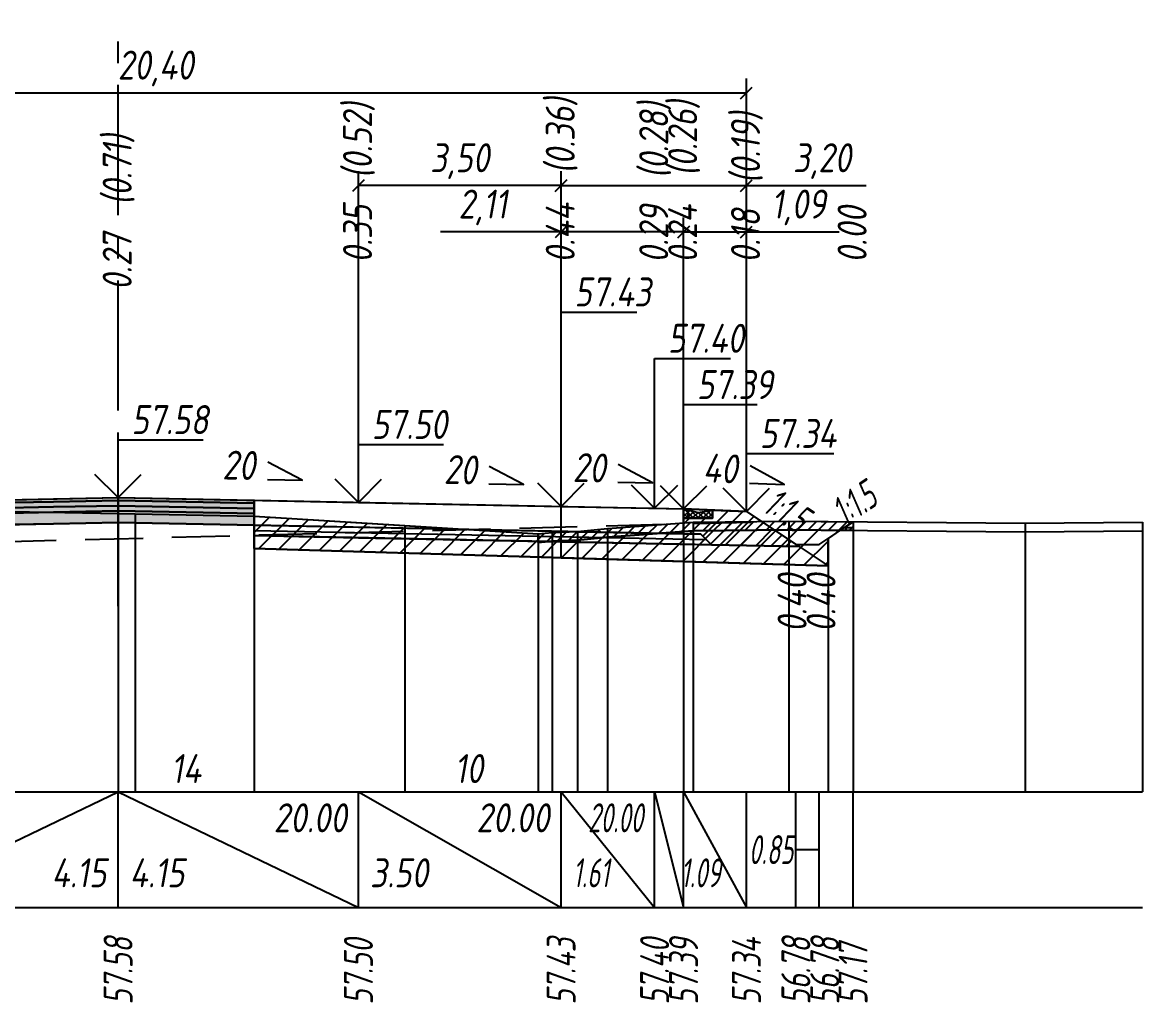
# Model space of a CAD drawing. Extents: x -717 to 1451, y -133302 to 233.
# Drawn here: x 150.3 to 247, y -66597.2 to -66512.6 of the extents above; entities that cross this region are included whole.
import ezdxf
from ezdxf.enums import TextEntityAlignment as Align

# ---------------------------------------------------------------- set-up
doc = ezdxf.new("R2010")
doc.units = 0
doc.linetypes.add('осевая2', pattern=[1.125, 0.75, -0.125, 0.125, -0.125])
doc.linetypes.add('штриховая', pattern=[0.75, 0.5, -0.25])
for name, color, linetype in [('Интерполированный поперечник', 2, 'Continuous'), ('Код_514', 1, 'Continuous'), ('Контур_0', 7, 'Continuous'), ('Контур_2521', 7, 'Continuous'), ('Контур_2564', 7, 'Continuous'), ('Контур_2660', 7, 'Continuous'), ('Контур_2665', 7, 'Continuous'), ('Контур_400', 7, 'Continuous'), ('Контур_508', 7, 'Continuous'), ('Контур_512', 7, 'Continuous'), ('Контур_513', 7, 'Continuous'), ('Контур_818', 7, 'Continuous'), ('Красный поперечник', 1, 'Continuous'), ('Объём_2501', 7, 'Continuous'), ('Объём_2564', 7, 'Continuous'), ('Объём_2650', 7, 'Continuous'), ('Объём_2660', 7, 'Continuous'), ('Объём_2661', 7, 'Continuous'), ('Объём_2662', 7, 'Continuous'), ('Объём_2663', 7, 'Continuous'), ('Объём_2664', 7, 'Continuous'), ('Объём_2665', 7, 'Continuous'), ('Объём_2666', 7, 'Continuous'), ('Объём_2667', 7, 'Continuous'), ('Объём_2668', 7, 'Continuous'), ('Объём_2669', 7, 'Continuous'), ('Объём_2675', 7, 'Continuous'), ('Объём_2753', 7, 'Continuous'), ('Ось', 1, 'осевая2'), ('Откосы', 7, 'Continuous'), ('Отметки покрытия', 7, 'Continuous'), ('Рабочие отметки', 7, 'Continuous'), ('Рабочие отметки доп.', 7, 'Continuous'), ('Слои выравнивания', 7, 'Continuous'), ('Таблица', 7, 'Continuous'), ('Уклоны проезжей части', 7, 'Continuous'), ('Черный поперечник', 3, 'Continuous')]:
    doc.layers.add(name, color=color, linetype=linetype)
for name, color, linetype, true_color in [('Контур_2540', 2, 'Continuous', 0xffff00), ('Контур_2560', 2, 'Continuous', 0xffff00), ('Контур_2561', 7, 'Continuous', 0xff8040), ('Контур_2562', 3, 'Continuous', 0x00ff00), ('Контур_2563', 7, 'Continuous', 0xff8000), ('Контур_2570', 7, 'Continuous', 0x80ff00), ('Контур_2725', 7, 'Continuous', 0x323232), ('Контур_2736', 4, 'Continuous', 0x00ffff), ('Контур_2737', 4, 'Continuous', 0x00ffff), ('Контур_2738', 4, 'Continuous', 0x00ffff), ('Контур_2739', 4, 'Continuous', 0x00ffff), ('Контур_2741', 4, 'Continuous', 0x00ffff), ('Контур_2742', 4, 'Continuous', 0x00ffff), ('Контур_2743', 4, 'Continuous', 0x00ffff), ('Контур_2744', 7, 'Continuous', 0xa4ffff), ('Контур_2745', 7, 'Continuous', 0xa4ffff), ('Контур_2747', 4, 'Continuous', 0x00ffff), ('Контур_2748', 4, 'Continuous', 0x00ffff), ('Контур_2749', 4, 'Continuous', 0x00ffff), ('Контур_2750', 4, 'Continuous', 0x00ffff), ('Контур_2751', 4, 'Continuous', 0x00ffff), ('Контур_2752', 4, 'Continuous', 0x00ffff), ('Контур_2760', 7, 'Continuous', 0x323232), ('Контур_2761', 7, 'Continuous', 0x323232), ('Контур_2762', 7, 'Continuous', 0x323232), ('Контур_2763', 7, 'Continuous', 0x323232), ('Контур_402', 7, 'Continuous', 0xff6464), ('Контур_703', 4, 'Continuous', 0x00ffff), ('Контур_705', 4, 'Continuous', 0x00ffff), ('Контур_707', 4, 'Continuous', 0x00ffff), ('Контур_720', 131, 'Continuous', 0xaaffff), ('Объём_2500', 7, 'Continuous', 0xc0c0c0), ('Объём_2520', 7, 'Continuous', 0x80ffff), ('Объём_2540', 2, 'Continuous', 0xffff00), ('Объём_2560', 2, 'Continuous', 0xffff00), ('Объём_2561', 7, 'Continuous', 0xff8040), ('Объём_2562', 3, 'Continuous', 0x00ff00), ('Объём_2563', 7, 'Continuous', 0xff8000), ('Объём_2570', 7, 'Continuous', 0x80ff00), ('Объём_2600', 7, 'Continuous', 0x808000), ('Объём_2746', 2, 'Continuous', 0xffff00)]:
    doc.layers.add(name, color=color, linetype=linetype, true_color=true_color)
doc.styles.get("Standard").update_dxf_attribs({"font": 'txt', "height": 2.5})
doc.styles.add('М', font='romand.shx', dxfattribs={"width": 0.8, "oblique": 10, "height": 2.5})
doc.dimstyles.new('ISO-25', dxfattribs={"dimtxt": 2.5, "dimasz": 2.5, "dimexe": 1.25, "dimexo": 0.625, "dimtad": 1, "dimtxsty": 'Standard', "dimcen": 2.5, "dimadec": 0, "dimazin": 0, "dimtfac": 1, "dimtmove": 0, "dimatfit": 3, "dimfxl": 1, "dimarcsym": 0})

# ---------------------------------------------------------------- blocks, each defined once
blk = doc.blocks.new('_Oblique')
at = {"color": 0, "linetype": 'ByBlock', "lineweight": -2}
blk.add_line((-0.5, -0.5), (0.5, 0.5), dxfattribs=at)
blk = doc.blocks.new('*D1603')
at = {"color": 0, "lineweight": -2, "transparency": 16777216}
for p, q in [((207.363, -66554.017), (207.363, -66529.415)), ((212.791, -66554.234), (212.791, -66529.415)), ((207.363, -66530.665), (212.791, -66530.665)), ((212.791, -66530.665), (220.809, -66530.665))]:
    blk.add_line(p, q, dxfattribs=at)
at = {"layer": 'Defpoints', "color": 0, "transparency": 16777216}
for p in [(212.791, -66530.665), (207.363, -66554.642), (212.791, -66554.859)]:
    blk.add_point(p, dxfattribs=at)
at = {"color": 0, "lineweight": -2, "transparency": 16777216, "rotation": 180}
blk.add_blockref('_Oblique', (207.363, -66530.665), dxfattribs=at)
at = {"color": 0, "lineweight": -2, "transparency": 16777216}
blk.add_blockref('_Oblique', (212.791, -66530.665), dxfattribs=at)
at = {"color": 0, "transparency": 16777216, "insert": (217.3, -66528.552), "char_height": 2.5, "width": 8.75, "attachment_point": 5, "style": 'М'}
blk.add_mtext('1,09', dxfattribs=at)
blk = doc.blocks.new('*D1605')
at = {"color": 0, "lineweight": -2, "transparency": 16777216}
for p, q in [((196.791, -66553.805), (196.791, -66529.415)), ((207.363, -66554.017), (207.363, -66529.415)), ((196.791, -66530.665), (186.383, -66530.665)), ((207.363, -66530.665), (196.791, -66530.665))]:
    blk.add_line(p, q, dxfattribs=at)
at = {"layer": 'Defpoints', "color": 0, "transparency": 16777216}
for p in [(207.363, -66530.665), (196.791, -66554.43), (207.363, -66554.642)]:
    blk.add_point(p, dxfattribs=at)
at = {"color": 0, "lineweight": -2, "transparency": 16777216, "rotation": 180}
blk.add_blockref('_Oblique', (196.791, -66530.665), dxfattribs=at)
at = {"color": 0, "lineweight": -2, "transparency": 16777216}
blk.add_blockref('_Oblique', (207.363, -66530.665), dxfattribs=at)
at = {"color": 0, "transparency": 16777216, "insert": (190.038, -66528.552), "char_height": 2.5, "width": 8.33333, "attachment_point": 5, "style": 'М'}
blk.add_mtext('2,11', dxfattribs=at)
blk = doc.blocks.new('*D1607')
at = {"color": 0, "lineweight": -2, "transparency": 16777216}
for p, q in [((179.291, -66553.455), (179.291, -66525.415)), ((196.791, -66553.805), (196.791, -66525.415)), ((196.791, -66526.665), (179.291, -66526.665))]:
    blk.add_line(p, q, dxfattribs=at)
at = {"layer": 'Defpoints', "color": 0, "transparency": 16777216}
for p in [(179.291, -66526.665), (179.291, -66554.08), (196.791, -66554.43)]:
    blk.add_point(p, dxfattribs=at)
at = {"color": 0, "lineweight": -2, "transparency": 16777216, "rotation": 180}
blk.add_blockref('_Oblique', (179.291, -66526.665), dxfattribs=at)
at = {"color": 0, "lineweight": -2, "transparency": 16777216}
blk.add_blockref('_Oblique', (196.791, -66526.665), dxfattribs=at)
at = {"color": 0, "transparency": 16777216, "insert": (188.041, -66524.552), "char_height": 2.5, "width": 9.58333, "attachment_point": 5, "style": 'М'}
blk.add_mtext('3,50', dxfattribs=at)
blk = doc.blocks.new('*D1608')
at = {"color": 0, "lineweight": -2, "transparency": 16777216}
for p, q in [((196.791, -66553.805), (196.791, -66525.415)), ((212.791, -66554.234), (212.791, -66525.415)), ((196.791, -66526.665), (212.791, -66526.665)), ((212.791, -66526.665), (223.133, -66526.665))]:
    blk.add_line(p, q, dxfattribs=at)
at = {"layer": 'Defpoints', "color": 0, "transparency": 16777216}
for p in [(196.791, -66526.665), (196.791, -66554.43), (212.791, -66554.859)]:
    blk.add_point(p, dxfattribs=at)
at = {"color": 0, "lineweight": -2, "transparency": 16777216, "rotation": 180}
blk.add_blockref('_Oblique', (196.791, -66526.665), dxfattribs=at)
at = {"color": 0, "lineweight": -2, "transparency": 16777216}
blk.add_blockref('_Oblique', (212.791, -66526.665), dxfattribs=at)
at = {"color": 0, "transparency": 16777216, "insert": (219.324, -66524.552), "char_height": 2.5, "width": 9.58333, "attachment_point": 5, "style": 'М'}
blk.add_mtext('3,20', dxfattribs=at)
blk = doc.blocks.new('*D1610')
at = {"color": 0, "lineweight": -2, "transparency": 16777216}
for p, q in [((110.791, -66554.135), (110.791, -66517.415)), ((212.791, -66554.234), (212.791, -66517.415)), ((110.791, -66518.665), (212.791, -66518.665))]:
    blk.add_line(p, q, dxfattribs=at)
at = {"layer": 'Defpoints', "color": 0, "transparency": 16777216}
for p in [(212.791, -66518.665), (110.791, -66554.76), (212.791, -66554.859)]:
    blk.add_point(p, dxfattribs=at)
at = {"color": 0, "lineweight": -2, "transparency": 16777216, "rotation": 180}
blk.add_blockref('_Oblique', (110.791, -66518.665), dxfattribs=at)
at = {"color": 0, "lineweight": -2, "transparency": 16777216}
blk.add_blockref('_Oblique', (212.791, -66518.665), dxfattribs=at)
at = {"color": 0, "transparency": 16777216, "insert": (161.791, -66516.552), "char_height": 2.5, "width": 11.66667, "attachment_point": 5, "style": 'М'}
blk.add_mtext('20,40', dxfattribs=at)

msp = doc.modelspace()

# ---------------------------------------------------------------- hatches: boundary and pattern name
h = msp.add_hatch()
h.set_pattern_fill('ANSI37', color=256, scale=0.1)
h.set_pattern_definition([(45, (208.62006, -66554.8787), (-0.22451, 0.22451), []), (135, (208.62006, -66554.8787), (-0.22451, -0.22451), [])])
h.paths.add_polyline_path([(207.371, -66554.579), (207.37, -66555.382), (209.87, -66555.382), (209.87, -66554.679), (208.613, -66554.879)])
at = {"layer": 'Объём_2563'}
h = msp.add_hatch(dxfattribs=at)
h.set_pattern_fill('ANSI31', color=256, scale=0.3)
h.paths.add_polyline_path([(209.781, -66557.677), (208.863, -66556.759), (207.363, -66556.729), (207.362, -66555.382), (209.87, -66555.382), (209.87, -66554.679), (212.791, -66554.796), (217.34, -66557.829)])
h = msp.add_hatch(dxfattribs=at)
h.set_pattern_fill('ANSI31', color=256, scale=0.3)
h.paths.add_polyline_path([(209.781, -66557.677), (208.863, -66556.759), (207.363, -66556.729), (207.362, -66555.382), (209.87, -66555.382), (209.87, -66554.679), (212.791, -66554.796), (217.34, -66557.829)])
at = {"layer": 'Объём_2570'}
h = msp.add_hatch(dxfattribs=at)
h.set_pattern_fill('ANSI31', color=256, scale=0.2)
h.paths.add_polyline_path([(221.994, -66556.437), (216.456, -66556.388), (208.193, -66556.465), (200.784, -66557.016), (198.199, -66557.288), (196.01, -66557.367), (194.82, -66557.475), (194.82, -66556.725), (196.01, -66556.617), (198.199, -66556.538), (200.784, -66556.266), (208.193, -66555.715), (216.456, -66555.638), (221.994, -66555.687)])
at = {"layer": 'Объём_2600'}
h = msp.add_hatch(dxfattribs=at)
h.set_pattern_fill('ANSI31', color=6, scale=0.4)
h.paths.add_polyline_path([(219.834, -66557.127), (219.834, -66559.491), (170.277, -66558.005), (170.277, -66555.207), (194.82, -66556.725), (194.82, -66557.475), (196.01, -66557.367), (198.199, -66557.288), (200.784, -66557.016), (208.193, -66556.465), (216.456, -66556.388), (220.884, -66556.427)])
h = msp.add_hatch(dxfattribs=at)
h.set_pattern_fill('HONEY', color=5, scale=0.3)
h.paths.add_polyline_path([(220.884, -66556.427), (221.994, -66555.687), (221.994, -66556.437)])
at = {"layer": 'Слои выравнивания'}
for color, points in [(2, [(124.41, -66554.285), (135.064, -66554.072), (137.791, -66554.018), (147.772, -66553.818), (152.953, -66553.714), (158.541, -66553.603), (158.541, -66553.853), (152.953, -66553.964), (147.772, -66554.068), (137.791, -66554.268), (135.064, -66554.322), (124.41, -66554.535)]), (3, [(124.41, -66554.535), (135.064, -66554.322), (137.791, -66554.268), (147.772, -66554.068), (152.953, -66553.964), (158.541, -66553.853), (158.541, -66554.303), (152.953, -66554.414), (147.772, -66554.518), (137.791, -66554.718), (135.064, -66554.772), (124.41, -66554.985)]), (4, [(124.41, -66554.985), (135.064, -66554.772), (137.791, -66554.718), (147.772, -66554.518), (152.953, -66554.414), (158.541, -66554.303), (158.541, -66554.753), (152.953, -66554.864), (147.772, -66554.968), (137.791, -66555.168), (135.064, -66555.222), (124.41, -66555.435)]), (2, [(158.541, -66553.603), (160.027, -66553.632), (170.277, -66553.837), (170.277, -66554.087), (160.027, -66553.882), (158.541, -66553.853)]), (3, [(158.541, -66553.853), (160.027, -66553.882), (170.277, -66554.087), (170.277, -66554.537), (160.027, -66554.332), (158.541, -66554.303)]), (4, [(158.541, -66554.303), (160.027, -66554.332), (170.277, -66554.537), (170.277, -66554.987), (160.027, -66554.782), (158.541, -66554.753)]), (5, [(124.41, -66555.435), (135.064, -66555.222), (137.791, -66555.168), (147.772, -66554.968), (152.953, -66554.864), (158.541, -66554.753), (158.541, -66555.753), (152.953, -66555.864), (147.772, -66555.968), (137.791, -66556.168), (135.064, -66556.222), (124.41, -66556.435)]), (5, [(158.541, -66554.753), (160.027, -66554.782), (170.277, -66554.987), (170.277, -66555.987), (160.027, -66555.782), (158.541, -66555.753)])]:
    msp.add_hatch(color=color, dxfattribs=at).paths.add_polyline_path(points)

# ---------------------------------------------------------------- linework, layer by layer
at = {"color": 18, "true_color": 0x000000}
for p, q in [((207.37, -66555.382), (209.87, -66555.382)), ((207.721, -66554.586), (207.72, -66555.389))]:
    msp.add_line(p, q, dxfattribs=at)
msp.add_lwpolyline([(207.362, -66555.382), (207.362, -66554.579), (208.612, -66554.879), (209.87, -66554.679), (209.862, -66555.382), (207.362, -66555.382)])
at = {"layer": 'Интерполированный поперечник', "linetype": 'штриховая', "ltscale": 10, "flags": 128}
msp.add_lwpolyline([(88.22, -66559), (215.704, -66555.645)], dxfattribs=at)
at = {"layer": 'Код_514'}
for p, q in [((137.791, -66589), (158.541, -66579)), ((158.541, -66589), (158.541, -66579)), ((158.541, -66579), (179.291, -66589)), ((179.291, -66589), (179.291, -66579)), ((179.291, -66579), (196.791, -66589)), ((196.791, -66589), (196.791, -66579)), ((196.791, -66579), (204.863, -66589)), ((204.863, -66589), (204.863, -66579)), ((204.863, -66579), (207.363, -66589)), ((207.363, -66589), (207.363, -66579)), ((207.363, -66579), (212.791, -66589)), ((212.791, -66589), (212.791, -66579)), ((217.061, -66589), (217.061, -66579)), ((219.061, -66589), (219.061, -66579)), ((221.994, -66589), (221.994, -66579)), ((217.061, -66584), (219.061, -66584))]:
    msp.add_line(p, q, dxfattribs=at)
at = {"layer": 'Контур_0', "flags": 128}
for points in [[(170.277, -66553.837), (207.363, -66554.579), (207.363, -66556.729), (170.277, -66555.987), (170.277, -66553.837), (170.277, -66553.837)], [(212.791, -66554.796), (214.127, -66555.687), (214.127, -66555.687), (214.127, -66555.687), (214.127, -66555.687), (214.127, -66555.687), (214.127, -66555.687), (214.127, -66555.687), (214.127, -66555.687), (214.127, -66555.687), (214.127, -66555.687), (214.127, -66555.687), (214.127, -66555.687), (214.127, -66555.687), (214.127, -66555.687), (217.061, -66557.643)], [(212.791, -66554.796), (214.127, -66555.687), (214.127, -66555.687), (214.127, -66555.687), (214.127, -66555.687), (214.127, -66555.687), (214.127, -66555.687), (214.127, -66555.687), (214.127, -66555.687), (214.127, -66555.687), (214.127, -66555.687), (214.127, -66555.687), (214.127, -66555.687), (214.127, -66555.687), (214.127, -66555.687), (217.061, -66557.643), (219.061, -66557.643), (221.994, -66555.687), (221.994, -66555.687), (221.994, -66555.687), (221.994, -66555.687), (221.994, -66555.687), (221.994, -66555.687), (221.994, -66555.687), (221.994, -66555.687), (221.994, -66555.687), (221.994, -66555.687), (221.994, -66555.687), (221.994, -66555.687), (221.994, -66555.687)], [(179.291, -66556.168), (208.863, -66556.759), (209.781, -66557.677), (170.277, -66556.887), (170.277, -66555.987), (179.291, -66556.168), (179.291, -66556.168)], [(207.363, -66556.729), (208.863, -66556.759), (209.781, -66557.677), (217.34, -66557.829)]]:
    msp.add_lwpolyline(points, dxfattribs=at)
at = {"layer": 'Контур_2521', "color": 250, "flags": 128}
msp.add_lwpolyline([(170.277, -66556.437), (209.322, -66557.218)], dxfattribs=at)
at = {"layer": 'Контур_2540', "flags": 128}
msp.add_lwpolyline([(179.291, -66557.068), (217.34, -66557.829), (219.834, -66559.491), (170.277, -66558.005), (170.277, -66556.887), (179.291, -66557.068), (179.291, -66557.068)], dxfattribs=at)
at = {"layer": 'Контур_2560', "flags": 128}
msp.add_lwpolyline([(207.363, -66554.579), (212.791, -66554.796), (212.791, -66554.796), (212.791, -66554.796)], dxfattribs=at)
at = {"layer": 'Контур_2561', "flags": 128}
msp.add_lwpolyline([(207.363, -66554.579), (207.363, -66554.579), (212.791, -66554.796), (212.791, -66554.796), (207.363, -66554.579)], dxfattribs=at)
at = {"layer": 'Контур_2562', "flags": 128}
msp.add_lwpolyline([(212.791, -66554.796), (212.791, -66554.796), (212.791, -66554.796), (212.791, -66554.796), (212.791, -66554.796)], dxfattribs=at)
at = {"layer": 'Контур_2563', "flags": 128}
msp.add_lwpolyline([(209.781, -66557.677), (208.863, -66556.759), (207.363, -66556.729), (207.363, -66554.579), (212.791, -66554.796), (217.34, -66557.829), (209.781, -66557.677), (209.781, -66557.677)], dxfattribs=at)
at = {"layer": 'Контур_2564', "flags": 128}
msp.add_lwpolyline([(207.363, -66554.579), (212.791, -66554.796)], dxfattribs=at)
at = {"layer": 'Контур_2570', "flags": 128}
msp.add_lwpolyline([(147.772, -66554.764), (158.541, -66554.973), (160.027, -66555.001), (170.277, -66555.207), (183.311, -66556.015), (194.82, -66556.725), (194.82, -66557.475), (196.01, -66557.367), (198.199, -66557.288), (200.784, -66557.016), (208.193, -66556.465), (216.456, -66556.388), (236.868, -66556.567), (246.994, -66556.474)], dxfattribs=at)
at = {"layer": 'Контур_2660', "flags": 128}
msp.add_lwpolyline([(170.277, -66558.005), (219.834, -66559.491)], dxfattribs=at)
at = {"layer": 'Контур_2665', "flags": 128}
msp.add_lwpolyline([(212.791, -66554.796), (212.791, -66554.796)], dxfattribs=at)
at = {"layer": 'Контур_2725', "flags": 128}
msp.add_lwpolyline([(124.41, -66556.435), (135.064, -66556.222), (137.791, -66556.168), (147.772, -66555.968), (152.953, -66555.864), (158.541, -66555.753), (160.027, -66555.782), (170.277, -66555.987)], dxfattribs=at)
at = {"layer": 'Контур_2736', "flags": 128}
for points in [[(212.791, -66554.796), (214.127, -66555.687)], [(214.127, -66555.687), (217.061, -66557.643)]]:
    msp.add_lwpolyline(points, dxfattribs=at)
at = {"layer": 'Контур_2737', "flags": 128}
msp.add_lwpolyline([(214.127, -66555.687), (214.127, -66555.687)], dxfattribs=at)
at = {"layer": 'Контур_2738', "flags": 128}
msp.add_lwpolyline([(214.127, -66555.687), (214.127, -66555.687)], dxfattribs=at)
at = {"layer": 'Контур_2739', "flags": 128}
msp.add_lwpolyline([(214.127, -66555.687), (214.127, -66555.687)], dxfattribs=at)
at = {"layer": 'Контур_2741', "flags": 128}
msp.add_lwpolyline([(221.994, -66555.687), (221.994, -66555.687)], dxfattribs=at)
at = {"layer": 'Контур_2742', "flags": 128}
msp.add_lwpolyline([(221.994, -66555.687), (221.994, -66555.687)], dxfattribs=at)
at = {"layer": 'Контур_2743', "flags": 128}
msp.add_lwpolyline([(221.994, -66555.687), (221.994, -66555.687)], dxfattribs=at)
at = {"layer": 'Контур_2744', "flags": 128}
msp.add_lwpolyline([(221.994, -66555.687), (221.994, -66555.687)], dxfattribs=at)
msp.add_lwpolyline([(221.994, -66555.687), (221.994, -66555.687)], dxfattribs=at)
msp.add_lwpolyline([(221.994, -66555.687), (221.994, -66555.687)], dxfattribs=at)
msp.add_lwpolyline([(221.994, -66555.687), (221.994, -66555.687)], dxfattribs=at)
msp.add_lwpolyline([(221.994, -66555.687), (221.994, -66555.687)], dxfattribs=at)
msp.add_lwpolyline([(221.994, -66555.687), (221.994, -66555.687)], dxfattribs=at)
at = {"layer": 'Контур_2745', "flags": 128}
msp.add_lwpolyline([(214.127, -66555.687), (214.127, -66555.687)], dxfattribs=at)
msp.add_lwpolyline([(214.127, -66555.687), (214.127, -66555.687)], dxfattribs=at)
msp.add_lwpolyline([(214.127, -66555.687), (214.127, -66555.687)], dxfattribs=at)
msp.add_lwpolyline([(214.127, -66555.687), (214.127, -66555.687)], dxfattribs=at)
msp.add_lwpolyline([(214.127, -66555.687), (214.127, -66555.687)], dxfattribs=at)
msp.add_lwpolyline([(214.127, -66555.687), (214.127, -66555.687)], dxfattribs=at)
at = {"layer": 'Контур_2747', "flags": 128}
msp.add_lwpolyline([(214.127, -66555.687), (214.127, -66555.687)], dxfattribs=at)
at = {"layer": 'Контур_2748', "flags": 128}
msp.add_lwpolyline([(214.127, -66555.687), (214.127, -66555.687)], dxfattribs=at)
at = {"layer": 'Контур_2749', "flags": 128}
msp.add_lwpolyline([(214.127, -66555.687), (214.127, -66555.687)], dxfattribs=at)
at = {"layer": 'Контур_2750', "flags": 128}
msp.add_lwpolyline([(221.994, -66555.687), (221.994, -66555.687)], dxfattribs=at)
at = {"layer": 'Контур_2751', "flags": 128}
msp.add_lwpolyline([(221.994, -66555.687), (221.994, -66555.687)], dxfattribs=at)
at = {"layer": 'Контур_2752', "flags": 128}
msp.add_lwpolyline([(221.994, -66555.687), (221.994, -66555.687)], dxfattribs=at)
at = {"layer": 'Контур_2760', "flags": 128}
msp.add_lwpolyline([(124.41, -66554.285), (135.064, -66554.072), (137.791, -66554.018), (147.772, -66553.818), (152.953, -66553.714), (158.541, -66553.603), (160.027, -66553.632), (170.277, -66553.837)], dxfattribs=at)
at = {"layer": 'Контур_2761', "flags": 128}
msp.add_lwpolyline([(124.41, -66554.535), (135.064, -66554.322), (137.791, -66554.268), (147.772, -66554.068), (152.953, -66553.964), (158.541, -66553.853), (160.027, -66553.882), (170.277, -66554.087)], dxfattribs=at)
at = {"layer": 'Контур_2762', "flags": 128}
msp.add_lwpolyline([(124.41, -66554.985), (135.064, -66554.772), (137.791, -66554.718), (147.772, -66554.518), (152.953, -66554.414), (158.541, -66554.303), (160.027, -66554.332), (170.277, -66554.537)], dxfattribs=at)
at = {"layer": 'Контур_2763', "flags": 128}
msp.add_lwpolyline([(124.41, -66555.435), (135.064, -66555.222), (137.791, -66555.168), (147.772, -66554.968), (152.953, -66554.864), (158.541, -66554.753), (160.027, -66554.782), (170.277, -66554.987)], dxfattribs=at)
at = {"layer": 'Контур_400', "flags": 128}
for points in [[(117.791, -66554.418), (120.291, -66554.368), (120.291, -66554.368), (120.291, -66554.368), (120.291, -66554.368), (120.291, -66554.368), (120.291, -66554.368), (137.791, -66554.018), (158.541, -66553.603)], [(158.541, -66553.603), (179.291, -66554.018), (196.791, -66554.368), (196.791, -66554.368), (196.791, -66554.368), (196.791, -66554.368), (204.863, -66554.529), (204.863, -66554.529), (207.363, -66554.579)]]:
    msp.add_lwpolyline(points, dxfattribs=at)
at = {"layer": 'Контур_402', "flags": 128}
msp.add_lwpolyline([(105, -66559.259), (124.41, -66558.677), (124.41, -66556.435), (158.541, -66555.753), (170.277, -66555.987), (170.277, -66558.005), (219.834, -66559.491)], dxfattribs=at)
at = {"layer": 'Контур_508', "flags": 128}
msp.add_lwpolyline([(105, -66559.259), (124.41, -66558.677), (124.41, -66556.435), (158.541, -66555.753), (170.277, -66555.987), (170.277, -66558.005), (219.834, -66559.491), (219.834, -66557.127), (221.994, -66555.687)], dxfattribs=at)
at = {"layer": 'Контур_512', "flags": 128}
msp.add_lwpolyline([(170.277, -66558.005), (219.834, -66559.491), (219.834, -66557.127), (221.994, -66555.687)], dxfattribs=at)
at = {"layer": 'Контур_513', "flags": 128}
msp.add_lwpolyline([(105, -66559.259), (124.41, -66558.677), (124.41, -66556.435), (158.541, -66555.753), (170.277, -66555.987), (170.277, -66558.005), (219.834, -66559.491), (219.834, -66557.127), (221.994, -66555.687)], dxfattribs=at)
at = {"layer": 'Контур_703', "flags": 128}
msp.add_lwpolyline([(212.791, -66554.796), (214.127, -66555.687)], dxfattribs=at)
at = {"layer": 'Контур_705', "flags": 128}
msp.add_lwpolyline([(214.127, -66555.687), (214.127, -66555.687)], dxfattribs=at)
at = {"layer": 'Контур_707', "flags": 128}
msp.add_lwpolyline([(219.061, -66557.643), (221.994, -66555.687)], dxfattribs=at)
at = {"layer": 'Контур_720', "flags": 128}
msp.add_lwpolyline([(217.061, -66557.643), (219.061, -66557.643)], dxfattribs=at)
at = {"layer": 'Контур_818', "flags": 128}
msp.add_lwpolyline([(105, -66556.256), (112.359, -66555.773), (124.41, -66555.088), (135.064, -66554.952), (147.772, -66554.764), (158.541, -66554.973), (160.027, -66555.001), (170.277, -66555.207), (183.311, -66556.015), (194.82, -66556.725), (194.82, -66557.475), (196.01, -66557.367), (198.199, -66557.288), (200.784, -66557.016), (208.193, -66556.465), (216.456, -66556.388), (221.994, -66556.437)], dxfattribs=at)
at = {"layer": 'Красный поперечник'}
for p, q in [((137.791, -66554.018), (158.541, -66553.603)), ((158.541, -66553.603), (179.291, -66554.018)), ((179.291, -66554.018), (196.791, -66554.368)), ((196.791, -66554.368), (204.863, -66554.529)), ((204.863, -66554.529), (207.363, -66554.579)), ((207.363, -66554.579), (212.791, -66554.796)), ((212.791, -66554.796), (217.061, -66557.643)), ((219.061, -66557.643), (221.994, -66555.687)), ((221.994, -66555.687), (221.994, -66579)), ((219.834, -66557.127), (219.834, -66579)), ((170.277, -66558.005), (170.277, -66579)), ((217.061, -66557.643), (219.061, -66557.643)), ((219.834, -66559.491), (219.834, -66579))]:
    msp.add_line(p, q, dxfattribs=at)
at = {"layer": 'Объём_2500', "flags": 128}
for points in [[(170.277, -66553.837), (207.363, -66554.579), (207.363, -66556.729), (170.277, -66555.987), (170.277, -66553.837), (170.277, -66553.837)], [(196.791, -66554.368), (207.363, -66554.579), (207.363, -66556.729), (196.791, -66556.518), (196.791, -66554.368)]]:
    msp.add_lwpolyline(points, dxfattribs=at)
at = {"layer": 'Объём_2501', "flags": 128}
for points in [[(117.791, -66554.418), (120.291, -66554.368), (120.291, -66554.368), (120.291, -66554.368), (120.291, -66554.368), (120.291, -66554.368), (120.291, -66554.368), (137.791, -66554.018), (158.541, -66553.603)], [(158.541, -66553.603), (179.291, -66554.018), (196.791, -66554.368), (196.791, -66554.368), (196.791, -66554.368), (196.791, -66554.368), (204.863, -66554.529), (204.863, -66554.529), (207.363, -66554.579)], [(196.791, -66554.368), (204.863, -66554.529), (204.863, -66554.529), (207.363, -66554.579)]]:
    msp.add_lwpolyline(points, dxfattribs=at)
at = {"layer": 'Объём_2520', "color": 250, "flags": 128}
for points in [[(179.291, -66556.168), (208.863, -66556.759), (209.781, -66557.677), (170.277, -66556.887), (170.277, -66555.987), (179.291, -66556.168), (179.291, -66556.168)], [(196.791, -66556.518), (208.863, -66556.759), (209.781, -66557.677), (196.791, -66557.418), (196.791, -66556.518)]]:
    msp.add_lwpolyline(points, dxfattribs=at)
at = {"layer": 'Объём_2540', "flags": 128}
for points in [[(179.291, -66557.068), (217.34, -66557.829), (219.834, -66559.491), (170.277, -66558.005), (170.277, -66556.887), (179.291, -66557.068), (179.291, -66557.068)], [(196.791, -66557.418), (217.34, -66557.829), (219.834, -66559.491), (196.791, -66558.8), (196.791, -66557.418)]]:
    msp.add_lwpolyline(points, dxfattribs=at)
at = {"layer": 'Объём_2560', "flags": 128}
msp.add_lwpolyline([(207.363, -66554.579), (212.791, -66554.796), (212.791, -66554.796), (212.791, -66554.796)], dxfattribs=at)
msp.add_lwpolyline([(207.363, -66554.579), (212.791, -66554.796), (212.791, -66554.796), (212.791, -66554.796)], dxfattribs=at)
at = {"layer": 'Объём_2561', "flags": 128}
msp.add_lwpolyline([(207.363, -66554.579), (207.363, -66554.579), (212.791, -66554.796), (212.791, -66554.796), (207.363, -66554.579)], dxfattribs=at)
msp.add_lwpolyline([(207.363, -66554.579), (207.363, -66554.579), (212.791, -66554.796), (212.791, -66554.796), (207.363, -66554.579)], dxfattribs=at)
at = {"layer": 'Объём_2562', "flags": 128}
msp.add_lwpolyline([(212.791, -66554.796), (212.791, -66554.796), (212.791, -66554.796), (212.791, -66554.796), (212.791, -66554.796)], dxfattribs=at)
msp.add_lwpolyline([(212.791, -66554.796), (212.791, -66554.796), (212.791, -66554.796), (212.791, -66554.796), (212.791, -66554.796)], dxfattribs=at)
at = {"layer": 'Объём_2563', "color": 250, "flags": 128}
for points in [[(209.781, -66557.677), (208.863, -66556.759), (207.363, -66556.729), (207.362, -66555.382), (209.87, -66555.382), (209.87, -66554.679), (212.791, -66554.796), (217.34, -66557.829), (209.781, -66557.677), (209.781, -66557.677)], [(209.781, -66557.677), (208.863, -66556.759), (207.363, -66556.729), (207.363, -66554.579), (212.791, -66554.796), (217.34, -66557.829), (209.781, -66557.677), (209.781, -66557.677)]]:
    msp.add_lwpolyline(points, dxfattribs=at)
at = {"layer": 'Объём_2564', "flags": 128}
msp.add_lwpolyline([(207.363, -66554.579), (212.791, -66554.796)], dxfattribs=at)
msp.add_lwpolyline([(207.363, -66554.579), (212.791, -66554.796)], dxfattribs=at)
at = {"layer": 'Объём_2570', "flags": 128}
for points in [[(221.994, -66556.437), (216.456, -66556.388), (208.193, -66556.465), (200.784, -66557.016), (198.199, -66557.288), (196.01, -66557.367), (194.82, -66557.475), (194.82, -66556.725), (196.01, -66556.617), (198.199, -66556.538), (200.784, -66556.266), (208.193, -66555.715), (216.456, -66555.638), (221.994, -66555.687), (221.994, -66556.437), (221.994, -66556.437)], [(196.791, -66556.589), (198.199, -66556.538), (200.784, -66556.266), (208.193, -66555.715), (216.456, -66555.638), (221.994, -66555.687), (221.994, -66556.437), (221.994, -66556.437), (221.994, -66556.437), (216.456, -66556.388), (208.193, -66556.465), (200.784, -66557.016), (198.199, -66557.288), (196.791, -66557.339), (196.791, -66556.589)]]:
    msp.add_lwpolyline(points, dxfattribs=at)
at = {"layer": 'Объём_2600', "color": 5, "flags": 128}
msp.add_lwpolyline([(220.884, -66556.427), (221.994, -66555.687), (221.994, -66556.437), (220.884, -66556.427), (220.884, -66556.427)], dxfattribs=at)
msp.add_lwpolyline([(220.884, -66556.427), (221.994, -66555.687), (221.994, -66556.437), (220.884, -66556.427), (220.884, -66556.427)], dxfattribs=at)
at = {"layer": 'Объём_2650', "color": 6, "flags": 128}
for points in [[(219.834, -66557.127), (219.834, -66559.491), (170.277, -66558.005), (170.277, -66555.207), (194.82, -66556.725), (194.82, -66557.475), (196.01, -66557.367), (198.199, -66557.288), (200.784, -66557.016), (208.193, -66556.465), (216.456, -66556.388), (220.884, -66556.427), (219.834, -66557.127), (219.834, -66557.127)], [(196.791, -66557.339), (198.199, -66557.288), (200.784, -66557.016), (208.193, -66556.465), (216.456, -66556.388), (220.884, -66556.427), (219.834, -66557.127), (219.834, -66557.127), (219.834, -66557.127), (219.834, -66559.491), (196.791, -66558.8), (196.791, -66557.339)]]:
    msp.add_lwpolyline(points, dxfattribs=at)
at = {"layer": 'Объём_2660', "flags": 128}
for points in [[(170.277, -66558.005), (219.834, -66559.491)], [(196.791, -66558.8), (219.834, -66559.491)]]:
    msp.add_lwpolyline(points, dxfattribs=at)
at = {"layer": 'Объём_2661', "flags": 128}
msp.add_lwpolyline([(212.791, -66554.796), (214.127, -66555.687), (217.061, -66557.643)], dxfattribs=at)
msp.add_lwpolyline([(212.791, -66554.796), (214.127, -66555.687), (217.061, -66557.643)], dxfattribs=at)
at = {"layer": 'Объём_2662', "flags": 128}
msp.add_lwpolyline([(219.061, -66557.643), (221.994, -66555.687)], dxfattribs=at)
msp.add_lwpolyline([(219.061, -66557.643), (221.994, -66555.687)], dxfattribs=at)
at = {"layer": 'Объём_2663', "flags": 128}
msp.add_lwpolyline([(217.061, -66557.643), (219.061, -66557.643)], dxfattribs=at)
msp.add_lwpolyline([(217.061, -66557.643), (219.061, -66557.643)], dxfattribs=at)
at = {"layer": 'Объём_2664', "flags": 128}
msp.add_lwpolyline([(217.061, -66557.643), (219.061, -66557.643)], dxfattribs=at)
msp.add_lwpolyline([(217.061, -66557.643), (219.061, -66557.643)], dxfattribs=at)
at = {"layer": 'Объём_2665', "flags": 128}
msp.add_lwpolyline([(212.791, -66554.796), (212.791, -66554.796)], dxfattribs=at)
msp.add_lwpolyline([(212.791, -66554.796), (212.791, -66554.796)], dxfattribs=at)
at = {"layer": 'Объём_2666', "flags": 128}
for points in [[(212.791, -66554.796), (214.127, -66555.687)], [(212.791, -66554.796), (214.127, -66555.687)], [(214.127, -66555.687), (217.061, -66557.643)], [(214.127, -66555.687), (217.061, -66557.643)]]:
    msp.add_lwpolyline(points, dxfattribs=at)
at = {"layer": 'Объём_2667', "flags": 128}
for points in [[(214.127, -66555.687), (214.127, -66555.687)], [(214.127, -66555.687), (214.127, -66555.687)], [(221.994, -66555.687), (221.994, -66555.687)], [(221.994, -66555.687), (221.994, -66555.687)]]:
    msp.add_lwpolyline(points, dxfattribs=at)
at = {"layer": 'Объём_2668', "flags": 128}
for points in [[(214.127, -66555.687), (214.127, -66555.687)], [(214.127, -66555.687), (214.127, -66555.687)], [(221.994, -66555.687), (221.994, -66555.687)], [(221.994, -66555.687), (221.994, -66555.687)]]:
    msp.add_lwpolyline(points, dxfattribs=at)
at = {"layer": 'Объём_2669', "flags": 128}
for points in [[(214.127, -66555.687), (214.127, -66555.687)], [(214.127, -66555.687), (214.127, -66555.687)], [(221.994, -66555.687), (221.994, -66555.687)], [(221.994, -66555.687), (221.994, -66555.687)]]:
    msp.add_lwpolyline(points, dxfattribs=at)
at = {"layer": 'Объём_2675', "flags": 128}
for points in [[(214.127, -66555.687), (214.127, -66555.687)], [(214.127, -66555.687), (214.127, -66555.687)], [(214.127, -66555.687), (214.127, -66555.687)], [(214.127, -66555.687), (214.127, -66555.687)], [(214.127, -66555.687), (214.127, -66555.687)], [(214.127, -66555.687), (214.127, -66555.687)], [(214.127, -66555.687), (214.127, -66555.687)], [(214.127, -66555.687), (214.127, -66555.687)], [(214.127, -66555.687), (214.127, -66555.687)], [(214.127, -66555.687), (214.127, -66555.687)], [(214.127, -66555.687), (214.127, -66555.687)], [(214.127, -66555.687), (214.127, -66555.687)], [(221.994, -66555.687), (221.994, -66555.687)], [(221.994, -66555.687), (221.994, -66555.687)], [(221.994, -66555.687), (221.994, -66555.687)], [(221.994, -66555.687), (221.994, -66555.687)], [(221.994, -66555.687), (221.994, -66555.687)], [(221.994, -66555.687), (221.994, -66555.687)], [(221.994, -66555.687), (221.994, -66555.687)], [(221.994, -66555.687), (221.994, -66555.687)], [(221.994, -66555.687), (221.994, -66555.687)], [(221.994, -66555.687), (221.994, -66555.687)], [(221.994, -66555.687), (221.994, -66555.687)], [(221.994, -66555.687), (221.994, -66555.687)]]:
    msp.add_lwpolyline(points, dxfattribs=at)
at = {"layer": 'Объём_2746', "flags": 128}
for points in [[(219.834, -66559.491), (170.277, -66558.005), (170.277, -66555.207), (194.82, -66556.725), (194.82, -66557.475), (196.01, -66557.367), (198.199, -66557.288), (200.784, -66557.016), (208.193, -66556.465), (215.197, -66556.4), (217.061, -66557.643), (219.061, -66557.643), (219.834, -66557.127), (219.834, -66559.491), (219.834, -66559.491)], [(196.791, -66557.339), (198.199, -66557.288), (200.784, -66557.016), (208.193, -66556.465), (215.197, -66556.4), (217.061, -66557.643), (219.061, -66557.643), (219.834, -66557.127), (219.834, -66559.491), (219.834, -66559.491), (219.834, -66559.491), (196.791, -66558.8), (196.791, -66557.339)]]:
    msp.add_lwpolyline(points, dxfattribs=at)
at = {"layer": 'Объём_2753', "flags": 128}
msp.add_lwpolyline([(170.277, -66553.837), (170.277, -66553.837)], dxfattribs=at)
at = {"layer": 'Ось', "ltscale": 15}
msp.add_line((158.541, -66562.971), (158.541, -66512.574), dxfattribs=at)
at = {"layer": 'Откосы', "color": 1, "flags": 128}
for points in [[(171.429, -66552.043), (174.429, -66552.103), (171.459, -66550.544)], [(190.554, -66552.426), (193.554, -66552.486), (190.584, -66550.926)], [(201.685, -66552.258), (204.685, -66552.318), (201.715, -66550.758)], [(213.053, -66552.365), (216.05, -66552.485), (213.113, -66550.867)]]:
    msp.add_lwpolyline(points, dxfattribs=at)
at = {"layer": 'Отметки покрытия', "color": 1}
for p, q in [((196.791, -66554.368), (196.791, -66537.579)), ((196.791, -66537.579), (203.341, -66537.579)), ((204.863, -66554.529), (204.863, -66541.579)), ((204.863, -66541.579), (211.413, -66541.579)), ((207.363, -66554.579), (207.363, -66545.579)), ((207.363, -66545.579), (213.713, -66545.579)), ((158.541, -66553.603), (158.541, -66548.603)), ((158.541, -66548.603), (165.891, -66548.603)), ((179.291, -66554.018), (179.291, -66549.018)), ((179.291, -66549.018), (186.641, -66549.018)), ((212.791, -66554.796), (212.791, -66549.796)), ((212.791, -66549.796), (220.341, -66549.796)), ((158.541, -66553.603), (156.541, -66551.603)), ((158.541, -66553.603), (160.541, -66551.603)), ((179.291, -66554.018), (177.291, -66552.018)), ((179.291, -66554.018), (181.291, -66552.018)), ((196.791, -66554.368), (194.791, -66552.368)), ((196.791, -66554.368), (198.791, -66552.368)), ((204.863, -66554.529), (202.863, -66552.529)), ((204.863, -66554.529), (206.863, -66552.529)), ((207.363, -66554.579), (205.363, -66552.579)), ((207.363, -66554.579), (209.363, -66552.579)), ((212.791, -66554.796), (210.791, -66552.796)), ((212.791, -66554.796), (214.791, -66552.796))]:
    msp.add_line(p, q, dxfattribs=at)
at = {"layer": 'Слои выравнивания'}
for p, q in [((158.541, -66553.603), (158.541, -66579)), ((170.277, -66553.837), (170.277, -66579)), ((207.363, -66554.579), (207.363, -66579))]:
    msp.add_line(p, q, dxfattribs=at)
at = {"layer": 'Слои выравнивания', "color": 2, "flags": 128}
for points in [[(124.41, -66554.285), (135.064, -66554.072), (137.791, -66554.018), (147.772, -66553.818), (152.953, -66553.714), (158.541, -66553.603), (158.541, -66553.853), (152.953, -66553.964), (147.772, -66554.068), (137.791, -66554.268), (135.064, -66554.322), (124.41, -66554.535)], [(158.541, -66553.603), (160.027, -66553.632), (170.277, -66553.837), (170.277, -66554.087), (160.027, -66553.882), (158.541, -66553.853)]]:
    msp.add_lwpolyline(points, close=True, dxfattribs=at)
at = {"layer": 'Слои выравнивания', "color": 3, "flags": 128}
for points in [[(124.41, -66554.535), (135.064, -66554.322), (137.791, -66554.268), (147.772, -66554.068), (152.953, -66553.964), (158.541, -66553.853), (158.541, -66554.303), (152.953, -66554.414), (147.772, -66554.518), (137.791, -66554.718), (135.064, -66554.772), (124.41, -66554.985)], [(158.541, -66553.853), (160.027, -66553.882), (170.277, -66554.087), (170.277, -66554.537), (160.027, -66554.332), (158.541, -66554.303)]]:
    msp.add_lwpolyline(points, close=True, dxfattribs=at)
at = {"layer": 'Слои выравнивания', "color": 4, "flags": 128}
for points in [[(124.41, -66554.985), (135.064, -66554.772), (137.791, -66554.718), (147.772, -66554.518), (152.953, -66554.414), (158.541, -66554.303), (158.541, -66554.753), (152.953, -66554.864), (147.772, -66554.968), (137.791, -66555.168), (135.064, -66555.222), (124.41, -66555.435)], [(158.541, -66554.303), (160.027, -66554.332), (170.277, -66554.537), (170.277, -66554.987), (160.027, -66554.782), (158.541, -66554.753)]]:
    msp.add_lwpolyline(points, close=True, dxfattribs=at)
at = {"layer": 'Слои выравнивания', "color": 5, "flags": 128}
for points in [[(124.41, -66555.435), (135.064, -66555.222), (137.791, -66555.168), (147.772, -66554.968), (152.953, -66554.864), (158.541, -66554.753), (158.541, -66555.753), (152.953, -66555.864), (147.772, -66555.968), (137.791, -66556.168), (135.064, -66556.222), (124.41, -66556.435)], [(158.541, -66554.753), (160.027, -66554.782), (170.277, -66554.987), (170.277, -66555.987), (160.027, -66555.782), (158.541, -66555.753)]]:
    msp.add_lwpolyline(points, close=True, dxfattribs=at)
at = {"layer": 'Таблица'}
for p, q in [((80, -66579), (246.994, -66579)), ((80, -66589), (246.994, -66589))]:
    msp.add_line(p, q, dxfattribs=at)
at = {"layer": 'Черный поперечник', "color": 7}
for p, q in [((158.541, -66554.973), (158.541, -66579)), ((160.027, -66555.001), (160.027, -66579)), ((170.277, -66555.207), (170.277, -66579)), ((183.311, -66556.015), (183.311, -66579)), ((200.784, -66556.266), (200.784, -66579)), ((208.193, -66555.715), (208.193, -66579)), ((216.456, -66555.638), (216.456, -66579)), ((236.868, -66555.817), (236.868, -66579)), ((246.994, -66555.724), (246.994, -66579)), ((194.82, -66556.725), (194.82, -66579)), ((196.01, -66556.617), (196.01, -66579)), ((198.199, -66556.538), (198.199, -66579))]:
    msp.add_line(p, q, dxfattribs=at)
at = {"layer": 'Черный поперечник', "flags": 128}
msp.add_lwpolyline([(80, -66558.833), (81.397, -66558.787), (83.6, -66558.866), (88.22, -66559), (96.518, -66557.591), (102.923, -66556.393), (112.359, -66555.773), (124.41, -66555.088), (135.064, -66554.952), (147.772, -66554.764), (158.541, -66554.973), (160.027, -66555.001), (170.277, -66555.207), (183.311, -66556.015), (194.82, -66556.725), (196.01, -66556.617), (198.199, -66556.538), (200.784, -66556.266), (208.193, -66555.715), (216.456, -66555.638), (236.868, -66555.817), (246.994, -66555.724)], dxfattribs=at)

# ---------------------------------------------------------------- texts
at = {"layer": 'Код_514', "style": 'М', "oblique": 10}
for width, p in [(0.8, (178.291, -66580)), (0.8, (195.791, -66580)), (0.6, (203.863, -66580))]:
    msp.add_text('20.00', height=2.5, dxfattribs=dict(at, width=width)).set_placement(p, align=Align.TOP_RIGHT)
at = {"layer": 'Код_514', "style": 'М', "oblique": 10, "width": 0.6}
msp.add_text('0.85', height=2.5, dxfattribs=at).set_placement((214.926, -66584), align=Align.MIDDLE_CENTER)
at = {"layer": 'Код_514', "style": 'М', "oblique": 10, "width": 0.8}
msp.add_text('4.15', height=2.5, dxfattribs=at).set_placement((157.541, -66588), align=Align.BOTTOM_RIGHT)
at = {"layer": 'Код_514', "style": 'М', "oblique": 10}
for s, width, p in [('4.15', 0.8, (159.541, -66588)), ('3.50', 0.8, (180.291, -66588)), ('1.61', 0.6, (197.791, -66588)), ('1.09', 0.6, (207.099, -66588))]:
    msp.add_text(s, height=2.5, dxfattribs=dict(at, width=width)).set_placement(p, align=Align.BOTTOM_LEFT)
at = {"layer": 'Код_514', "style": 'М', "oblique": 10, "width": 0.7}
for s, p in [('57.58', (158.541, -66597.382)), ('57.50', (179.291, -66597.382)), ('57.43', (196.791, -66597.382)), ('57.40', (204.863, -66597.382)), ('57.39', (207.363, -66597.382)), ('57.34', (212.791, -66597.382)), ('56.78', (217.061, -66597.382)), ('56.78', (219.561, -66597.382)), ('57.17', (221.994, -66597.382))]:
    msp.add_text(s, height=2.5, rotation=90, dxfattribs=at).set_placement(p, align=Align.MIDDLE_LEFT)
at = {"layer": 'Отметки покрытия', "color": 1, "style": 'М', "oblique": 10, "width": 0.8}
for s, p in [('57.43', (197.932, -66537.848)), ('57.40', (206.004, -66541.848)), ('57.39', (208.504, -66545.848)), ('57.58', (159.682, -66548.871)), ('57.50', (180.432, -66549.286)), ('57.34', (213.932, -66550.065))]:
    msp.add_text(s, height=2.5, dxfattribs=at).set_placement(p, align=Align.BOTTOM_LEFT)
at = {"layer": 'Рабочие отметки', "color": 1, "style": 'М', "oblique": 10, "width": 0.8}
for s, p in [('0.35', (179.213, -66533.329)), ('0.44', (196.713, -66533.329)), ('0.29', (204.785, -66533.329)), ('0.24', (207.285, -66533.329)), ('0.00', (221.916, -66533.329)), ('0.18', (212.713, -66533.329)), ('0.27', (158.463, -66535.687))]:
    msp.add_text(s, height=2.5, rotation=90, dxfattribs=at).set_placement(p, align=Align.MIDDLE_LEFT)
for p in [(216.733, -66560.178), (219.233, -66560.178)]:
    msp.add_text('0.40', height=2.5, rotation=90, dxfattribs=at).set_placement(p, align=Align.MIDDLE_RIGHT)
at = {"layer": 'Рабочие отметки доп.', "color": 1, "style": 'М', "oblique": 10, "width": 0.8}
for s, p in [('(0.52)', (179.213, -66526.029)), ('(0.36)', (196.713, -66525.629)), ('(0.28)', (204.785, -66526.029)), ('(0.26)', (207.285, -66525.829)), ('(0.19)', (212.713, -66526.479)), ('(0.71)', (158.463, -66528.337))]:
    msp.add_text(s, height=2.5, rotation=90, dxfattribs=at).set_placement(p, align=Align.MIDDLE_LEFT)
at = {"layer": 'Слои выравнивания', "style": 'М', "oblique": 10, "width": 0.8}
for s, p in [('14', (164.409, -66579)), ('10', (188.82, -66579))]:
    msp.add_text(s, height=2.5, dxfattribs=at).set_placement(p, align=Align.BOTTOM_CENTER)
at = {"layer": 'Уклоны проезжей части', "color": 1, "style": 'М', "oblique": 10}
for s, rotation, width, p in [('20', 358.85423, 0.8, (168.936, -66552.81)), ('20', 358.85423, 0.8, (188.061, -66553.193)), ('20', 358.85423, 0.8, (199.192, -66553.025)), ('40', 357.70938, 0.8, (210.461, -66553.081)), ('1:1.5', 33.69007, 0.6, (223.212, -66555.752)), ('1:1.5', 326.30994, 0.6, (215.177, -66556.379))]:
    msp.add_text(s, height=2.5, rotation=rotation, dxfattribs=dict(at, width=width)).set_placement(p, align=Align.BOTTOM_CENTER)

# ---------------------------------------------------------------- dimensions: what is measured, and where the dimension line sits
at = {"color": 5}
for base, p1, picture, middle in [((212.791, -66518.665), (110.791, -66554.76), '*D1610', (161.791, -66516.552)), ((212.791, -66530.665), (207.363, -66554.642), '*D1603', (217.3, -66528.552))]:
    dim = msp.add_linear_dim(base=base, p1=p1, p2=(212.791, -66554.859), angle=180, dimstyle='ISO-25', override={"dimasz": 1, "dimlfac": 0.2, "dimzin": 0, "dimtxsty": 'М', "dimblk1": 'Oblique', "dimblk2": 'Oblique', "dimsah": 1}, dxfattribs=at)
    dim.commit()
    dim.dimension.update_dxf_attribs({"geometry": picture, "text_midpoint": middle})
dim = msp.add_linear_dim(base=(179.291, -66526.665), p1=(196.791, -66554.43), p2=(179.291, -66554.08), dimstyle='ISO-25', override={"dimasz": 1, "dimlfac": 0.2, "dimzin": 0, "dimtxsty": 'М', "dimblk1": 'Oblique', "dimblk2": 'Oblique', "dimsah": 1}, dxfattribs=at)
dim.commit()
dim.dimension.update_dxf_attribs({"geometry": '*D1607', "text_midpoint": (188.041, -66524.552)})
dim = msp.add_linear_dim(base=(196.791, -66526.665), p1=(212.791, -66554.859), p2=(196.791, -66554.43), dimstyle='ISO-25', override={"dimasz": 1, "dimlfac": 0.2, "dimzin": 0, "dimtxsty": 'М', "dimblk1": 'Oblique', "dimblk2": 'Oblique', "dimsah": 1}, dxfattribs=at)
dim.commit()
dim.dimension.update_dxf_attribs({"geometry": '*D1608', "text_midpoint": (219.324, -66526.665), "dimtype": 160})
dim = msp.add_linear_dim(base=(207.363, -66530.665), p1=(196.791, -66554.43), p2=(207.363, -66554.642), angle=180, dimstyle='ISO-25', override={"dimasz": 1, "dimlfac": 0.2, "dimzin": 0, "dimtxsty": 'М', "dimblk1": 'Oblique', "dimblk2": 'Oblique', "dimsah": 1}, dxfattribs=at)
dim.commit()
dim.dimension.update_dxf_attribs({"geometry": '*D1605', "text_midpoint": (190.038, -66530.665), "dimtype": 160})

doc.saveas('drawing.dxf')
